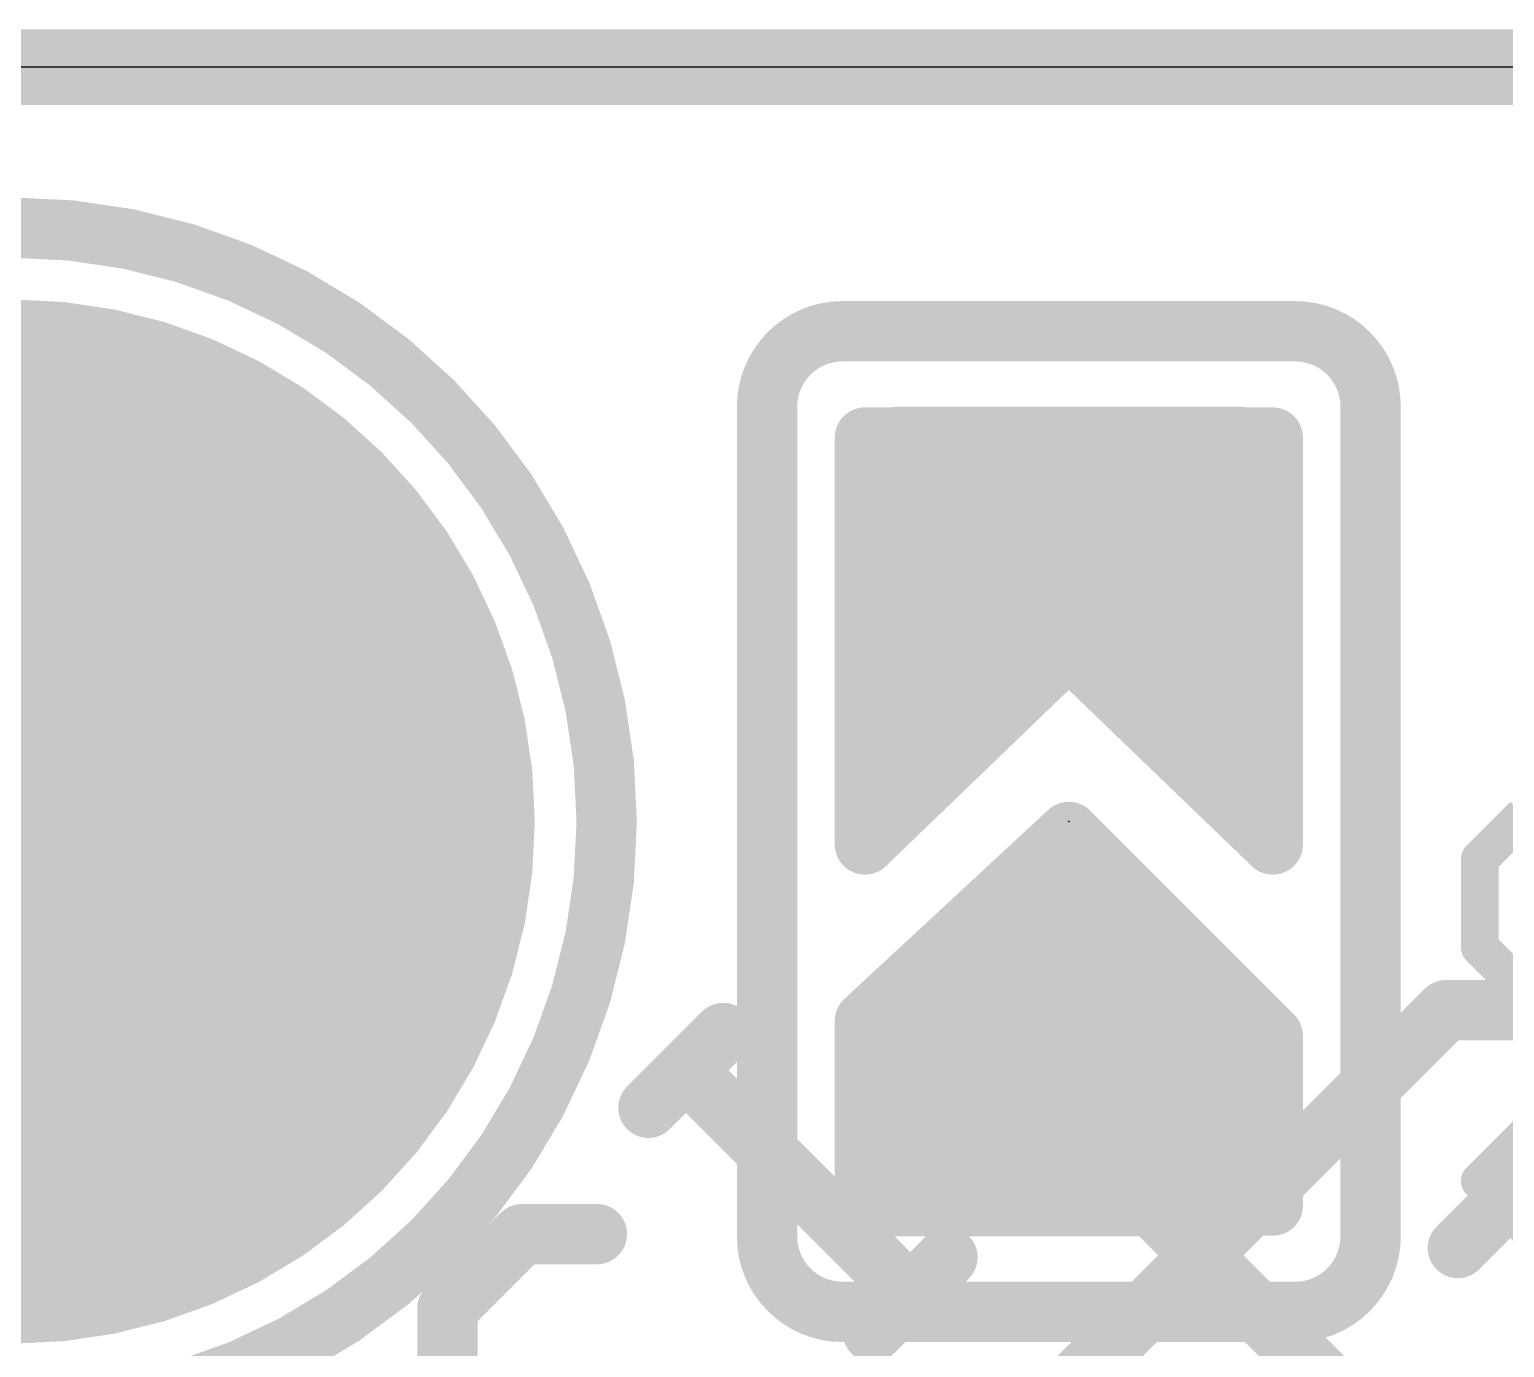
# Model space of a CAD drawing. Extents: x -0.1 to 25.5, y -0.1 to 25.5.
# Drawn here: x 2.597 to 7.563, y 21.089 to 25.527 of the extents above; entities that cross this region are included whole.
import ezdxf

# ---------------------------------------------------------------- set-up
doc = ezdxf.new("R2010")
doc.units = 0
for name, color, linetype in [('1', 12, 'CONTINUOUS'), ('16', 132, 'CONTINUOUS'), ('17', 110, 'CONTINUOUS'), ('20', 53, 'CONTINUOUS'), ('21', 40, 'CONTINUOUS'), ('22', 6, 'CONTINUOUS'), ('23', 53, 'CONTINUOUS')]:
    doc.layers.add(name, color=color, linetype=linetype)

# ---------------------------------------------------------------- blocks, each defined once
blk = doc.blocks.new('RECT121920X243840R50')
at = {"const_width": 0.1905}
blk.add_lwpolyline([(0.2858, -0.5715), (0.2858, 0.5715, 0.4142), (0.1905, 0.6668), (-0.1905, 0.6668, 0.4142), (-0.2858, 0.5715), (-0.2858, -0.5715, 0.4142), (-0.1905, -0.6668), (0.1905, -0.6668, 0.4142)], format="xyb", close=True, dxfattribs=at)
blk.add_solid([(-0.2159, -0.5969), (0.2159, -0.5969), (-0.2159, 0.5969), (0.2159, 0.5969)])
blk = doc.blocks.new('ROUNDP')
at = {"const_width": 0.5}
blk.add_lwpolyline([(0, -0.25, 1), (0, 0.25, 1), (0, -0.25)], format="xyb", dxfattribs=at)

msp = doc.modelspace()

# ---------------------------------------------------------------- linework, layer by layer
at = {"layer": '1'}
for points, const_width in [([(0, 25.4), (25.4, 25.4)], 0.254), ([(6.7826, 24.153), (5.4094, 24.153)], 0.2032), ([(5.4094, 24.153), (5.4094, 22.783)], 0.2032), ([(6.7826, 22.783), (6.7826, 24.153)], 0.2032), ([(5.4094, 23.9776), (6.7826, 23.9776)], 0.2032), ([(5.4094, 23.7744), (6.7826, 23.7744)], 0.2032), ([(5.4094, 23.5712), (6.7826, 23.5712)], 0.2032), ([(5.4094, 22.783), (6.096, 23.4442)], 0.2032), ([(6.096, 23.4442), (6.7826, 22.783)], 0.2032), ([(5.4094, 23.368), (6.0169, 23.368)], 0.2032), ([(6.1751, 23.368), (6.7826, 23.368)], 0.2032), ([(5.4094, 23.1648), (5.8059, 23.1648)], 0.2032), ([(6.3861, 23.1648), (6.7826, 23.1648)], 0.2032), ([(5.4094, 22.9616), (5.5949, 22.9616)], 0.2032), ([(6.5971, 22.9616), (6.7826, 22.9616)], 0.2032), ([(5.4094, 22.1885), (6.096, 22.8251)], 0.2032), ([(6.096, 22.8251), (6.7826, 22.1385)], 0.2032), ([(6.0241, 22.7584), (6.1627, 22.7584)], 0.2032), ([(5.8049, 22.5552), (6.3659, 22.5552)], 0.2032), ([(5.5857, 22.352), (6.5691, 22.352)], 0.2032), ([(5.4094, 21.567), (5.4094, 22.1885)], 0.2032), ([(5.4094, 22.1488), (6.7723, 22.1488)], 0.2032), ([(6.7826, 22.1385), (6.7826, 21.567)], 0.2032), ([(5.4094, 21.9456), (6.7826, 21.9456)], 0.2032), ([(6.096, 21.844), (7.9031, 20.0369)], 0.2032), ([(5.4094, 21.7424), (6.7826, 21.7424)], 0.2032), ([(6.7826, 21.567), (5.4094, 21.567)], 0.2032)]:
    msp.add_lwpolyline(points, dxfattribs=dict(at, const_width=const_width))
at = {"layer": '1', "const_width": 0.1016}
for points in [[(5.4094, 24.2038, 1), (5.4094, 24.1022)], [(5.4602, 24.153, 1), (5.3586, 24.153)], [(6.8334, 24.153, 1), (6.7318, 24.153)], [(6.7826, 24.1022, 1), (6.7826, 24.2038)], [(5.4094, 24.0284, 1), (5.4094, 23.9268)], [(6.7826, 23.9268, 1), (6.7826, 24.0284)], [(5.4094, 23.8252, 1), (5.4094, 23.7236)], [(6.7826, 23.7236, 1), (6.7826, 23.8252)], [(5.4094, 23.622, 1), (5.4094, 23.5204)], [(6.7826, 23.5204, 1), (6.7826, 23.622)], [(6.1312, 23.4808, 1), (6.0608, 23.4076)], [(6.1312, 23.4076, 1), (6.0608, 23.4808)], [(5.4094, 23.4188, 1), (5.4094, 23.3172)], [(6.0169, 23.3172, 1), (6.0169, 23.4188)], [(6.1751, 23.4188, 1), (6.1751, 23.3172)], [(6.7826, 23.3172, 1), (6.7826, 23.4188)], [(5.4094, 23.2156, 1), (5.4094, 23.114)], [(5.8059, 23.114, 1), (5.8059, 23.2156)], [(6.3861, 23.2156, 1), (6.3861, 23.114)], [(6.7826, 23.114, 1), (6.7826, 23.2156)], [(5.4094, 23.0124, 1), (5.4094, 22.9108)], [(5.5949, 22.9108, 1), (5.5949, 23.0124)], [(6.5971, 23.0124, 1), (6.5971, 22.9108)], [(6.7826, 22.9108, 1), (6.7826, 23.0124)], [(6.1319, 22.861, 1), (6.0601, 22.7892)], [(6.1305, 22.7878, 1), (6.0615, 22.8624)], [(5.3742, 22.8196, 1), (5.4446, 22.7464)], [(6.0241, 22.8092, 1), (6.0241, 22.7076)], [(6.1627, 22.7076, 1), (6.1627, 22.8092)], [(6.7474, 22.7464, 1), (6.8178, 22.8196)], [(5.3586, 22.783, 1), (5.4602, 22.783)], [(6.7318, 22.783, 1), (6.8334, 22.783)], [(5.8049, 22.606, 1), (5.8049, 22.5044)], [(6.3659, 22.5044, 1), (6.3659, 22.606)], [(5.5857, 22.4028, 1), (5.5857, 22.3012)], [(6.5691, 22.3012, 1), (6.5691, 22.4028)], [(5.4602, 22.1885, 1), (5.3586, 22.1885)], [(5.3749, 22.2258, 1), (5.4439, 22.1512)], [(5.4094, 22.1996, 1), (5.4094, 22.098)], [(6.7723, 22.098, 1), (6.7723, 22.1996)], [(6.8334, 22.1385, 1), (6.7318, 22.1385)], [(6.7467, 22.1026, 1), (6.8185, 22.1744)], [(5.4094, 21.9964, 1), (5.4094, 21.8948)], [(6.7826, 21.8948, 1), (6.7826, 21.9964)], [(6.1319, 21.8799, 1), (6.0601, 21.8081)], [(5.4094, 21.7932, 1), (5.4094, 21.6916)], [(6.7826, 21.6916, 1), (6.7826, 21.7932)], [(5.4094, 21.6178, 1), (5.4094, 21.5162)], [(6.7826, 21.5162, 1), (6.7826, 21.6178)], [(5.3586, 21.567, 1), (5.4602, 21.567)], [(6.7318, 21.567, 1), (6.8334, 21.567)]]:
    msp.add_lwpolyline(points, format="xyb", dxfattribs=at)
at = {"layer": '16'}
for points, const_width in [([(0, 25.4), (25.4, 25.4)], 0.254), ([(4.064, 18.923), (7.366, 22.225)], 0.2032), ([(7.366, 22.225), (8.636, 22.225)], 0.2032)]:
    msp.add_lwpolyline(points, dxfattribs=dict(at, const_width=const_width))
at = {"layer": '16', "const_width": 0.1016}
for points in [[(7.366, 22.2758, 1), (7.366, 22.1742)], [(7.4019, 22.1891, 1), (7.3301, 22.2609)]]:
    msp.add_lwpolyline(points, format="xyb", dxfattribs=at)
at = {"layer": '20'}
msp.add_line((22.86, 25.4), (2.54, 25.4), dxfattribs=at)
at = {"layer": '21'}
for points, const_width in [([(2.54, 20.86, 1), (2.54, 24.86, 1), (2.54, 20.86)], 0.2032), ([(5.334, 24.511, 0.4142), (5.08, 24.257)], 0.2032), ([(5.334, 24.5618, 1), (5.334, 24.4602)], 0.1016), ([(5.334, 24.4602, 1), (5.334, 24.5618)], 0.1016), ([(7.112, 24.257, 0.4142), (6.858, 24.511)], 0.2032), ([(6.858, 24.5618, 1), (6.858, 24.4602)], 0.1016), ([(6.858, 24.4602, 1), (6.858, 24.5618)], 0.1016), ([(5.1308, 24.257, 1), (5.0292, 24.257)], 0.1016), ([(7.1628, 24.257, 1), (7.0612, 24.257)], 0.1016), ([(5.0292, 24.257, 1), (5.1308, 24.257)], 0.1016), ([(7.0612, 24.257, 1), (7.1628, 24.257)], 0.1016), ([(7.5113, 22.7334, 1), (7.4478, 22.7334)], 0.0635), ([(7.4571, 22.7558, 1), (7.502, 22.7109)], 0.0635), ([(7.502, 22.4592, 1), (7.4571, 22.4143)], 0.0635), ([(7.4478, 22.4368, 1), (7.5113, 22.4368)], 0.0635), ([(7.502, 21.672, 1), (7.4571, 21.6271)], 0.0635), ([(7.4571, 21.672, 1), (7.502, 21.6271)], 0.0635), ([(5.08, 21.463, 0.4142), (5.334, 21.209)], 0.2032), ([(5.1308, 21.463, 1), (5.0292, 21.463)], 0.1016), ([(6.858, 21.209, 0.4142), (7.112, 21.463)], 0.2032), ([(7.1628, 21.463, 1), (7.0612, 21.463)], 0.1016), ([(5.0292, 21.463, 1), (5.1308, 21.463)], 0.1016), ([(7.0612, 21.463, 1), (7.1628, 21.463)], 0.1016), ([(5.334, 21.2598, 1), (5.334, 21.1582)], 0.1016), ([(5.334, 21.1582, 1), (5.334, 21.2598)], 0.1016), ([(6.858, 21.2598, 1), (6.858, 21.1582)], 0.1016), ([(6.858, 21.1582, 1), (6.858, 21.2598)], 0.1016)]:
    msp.add_lwpolyline(points, format="xyb", dxfattribs=dict(at, const_width=const_width))
for points, const_width in [([(6.858, 24.511), (5.334, 24.511)], 0.2032), ([(5.08, 21.463), (5.08, 24.257)], 0.2032), ([(7.112, 24.257), (7.112, 21.463)], 0.2032), ([(7.6278, 22.8817), (7.4795, 22.7334)], 0.127), ([(7.4795, 22.7334), (7.4795, 22.4368)], 0.127), ([(7.4795, 22.4368), (7.6278, 22.2885)], 0.127), ([(7.4795, 21.6496), (7.7761, 21.9462)], 0.127), ([(7.7761, 21.353), (7.4795, 21.6496)], 0.127), ([(6.858, 21.209), (5.334, 21.209)], 0.2032)]:
    msp.add_lwpolyline(points, dxfattribs=dict(at, const_width=const_width))
at = {"layer": '22', "const_width": 0.2032}
for points in [[(4.9324, 22.148), (4.6807, 21.8963)], [(5.5615, 21.2672), (4.8065, 22.0222)], [(7.7834, 21.8016), (7.4059, 21.4241)], [(4.0036, 21.2193), (4.2553, 21.4709)], [(4.2553, 21.4709), (4.5069, 21.4709)], [(5.6873, 21.393), (5.4357, 21.1414)], [(4.0036, 20.9676), (4.0036, 21.2193)]]:
    msp.add_lwpolyline(points, dxfattribs=at)
at = {"layer": '22', "const_width": 0.1016}
for points in [[(4.9683, 22.1121, 1), (4.8964, 22.1839)], [(4.8424, 22.0581, 1), (4.7706, 21.9863)], [(4.6448, 21.9323, 1), (4.7166, 21.8604)], [(4.2553, 21.5217, 1), (4.2553, 21.4201)], [(4.2912, 21.435, 1), (4.2193, 21.5068)], [(4.5069, 21.4201, 1), (4.5069, 21.5217)], [(7.37, 21.4601, 1), (7.4418, 21.3882)], [(5.7233, 21.3571, 1), (5.6514, 21.4289)], [(4.0544, 21.2193, 1), (3.9528, 21.2192)], [(3.9677, 21.2552, 1), (4.0395, 21.1833)], [(5.5256, 21.2313, 1), (5.5974, 21.3031)], [(5.3998, 21.1773, 1), (5.4716, 21.1054)]]:
    msp.add_lwpolyline(points, format="xyb", dxfattribs=at)
at = {"layer": '23'}
msp.add_point((6.096, 22.86), dxfattribs=at)

# ---------------------------------------------------------------- block references
at = {"layer": '1', "rotation": 90}
for p in [(6.096, 23.876), (6.096, 21.844)]:
    msp.add_blockref('RECT121920X243840R50', p, dxfattribs=at)
at = {"layer": '17', "xscale": 3.516, "yscale": 3.516}
msp.add_blockref('ROUNDP', (2.54, 22.86), dxfattribs=at)
msp.add_blockref('ROUNDP', (2.54, 22.86), dxfattribs=at)

doc.saveas('drawing.dxf')
